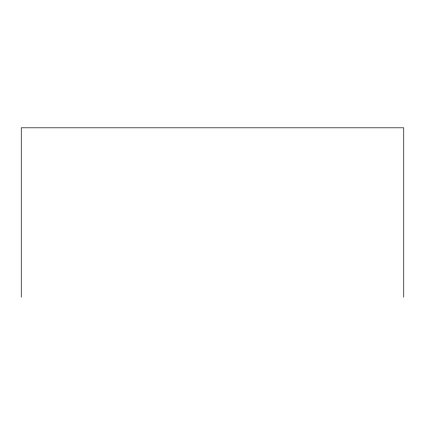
<?xml version="1.0" encoding="UTF-8"?>
<svg xmlns="http://www.w3.org/2000/svg" width="425" height="425" viewBox="0 0 425 425"><rect width="100%" height="100%" fill="white"/><g stroke="black" fill="none" stroke-linecap="round" stroke-linejoin="round"><path stroke-width="0.64" d="M403.75 297.187L403.75 127.813L21.25 127.813L21.25 297.187"/></g></svg>
